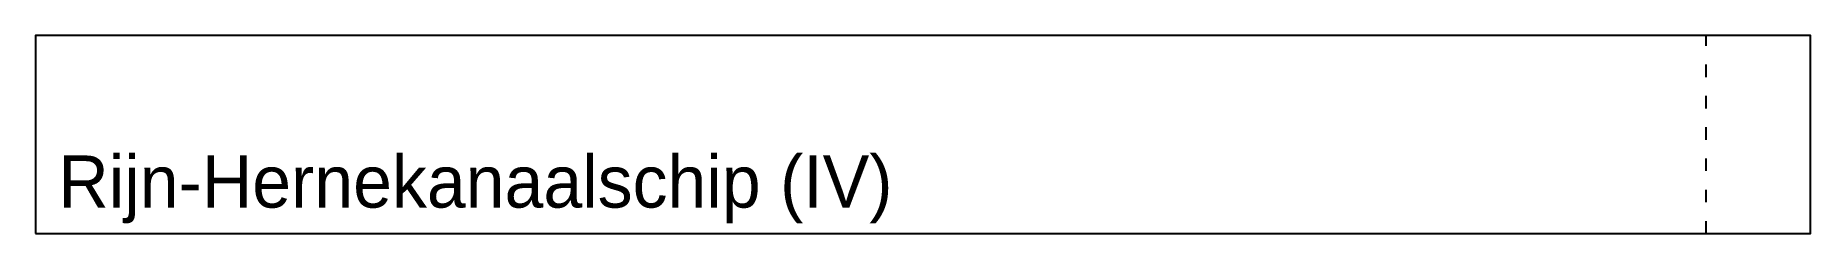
# Model space of a CAD drawing. Extents: x 0 to 85, y 0 to 9.5.
import ezdxf

# ---------------------------------------------------------------- set-up
doc = ezdxf.new("R2010")
doc.units = 0
doc.linetypes.add('ACAD_ISO03W100', pattern=[30, 12, -18])

msp = doc.modelspace()

# ---------------------------------------------------------------- linework, layer by layer
at = {"linetype": 'ACAD_ISO03W100', "ltscale": 0.05}
msp.add_line((80, 0), (80, 9.5), dxfattribs=at)
msp.add_lwpolyline([(0, 0), (85, 0), (85, 9.5), (0, 9.5)], close=True)

# ---------------------------------------------------------------- texts
msp.add_text('Rijn-Hernekanaalschip (IV)', height=2.5).set_placement((1.093, 1.244))

doc.saveas('drawing.dxf')
